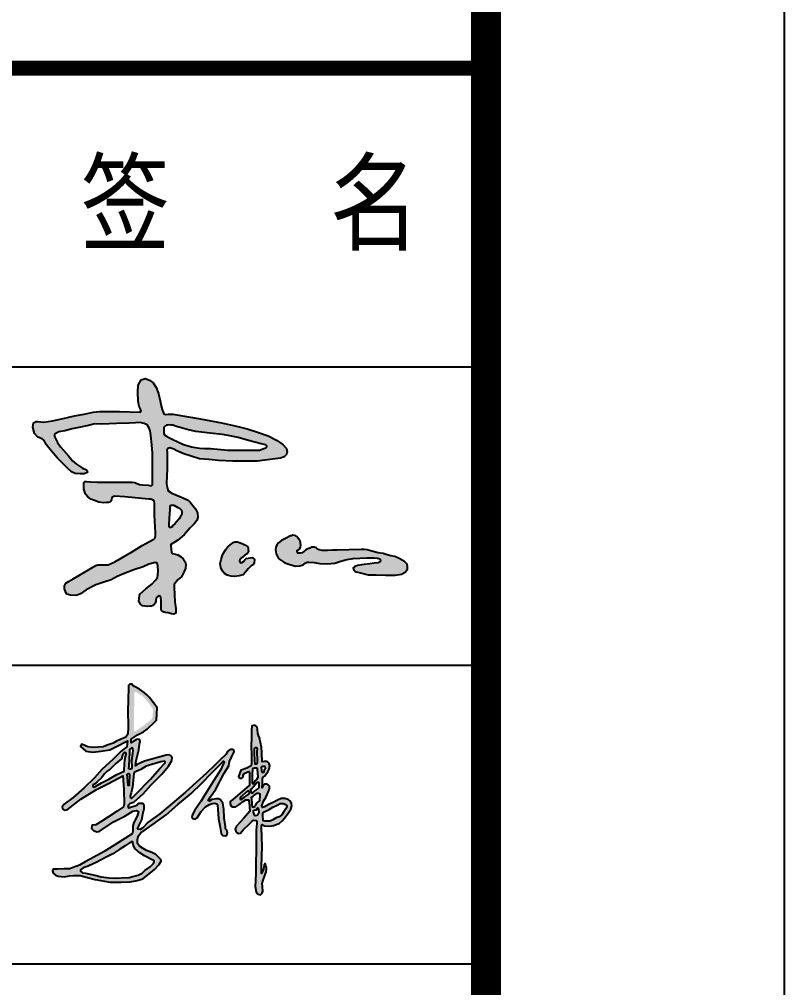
# Model space of a CAD drawing. Extents: x 9752569 to 9923256, y 1590558 to 2510207.
# Drawn here: x 9919413 to 9923256, y 1819472 to 1824336 of the extents above; entities that cross this region are included whole.
import ezdxf

# ---------------------------------------------------------------- set-up
doc = ezdxf.new("R2010")
doc.units = 0
doc.header["$LTSCALE"] = 1000
doc.header["$MEASUREMENT"] = 0
doc.layers.get('0').update_dxf_attribs({"linetype": 'CONTINUOUS'})
for name, color, linetype in [('PP-PM-TK', 7, 'CONTINUOUS'), ('PUB_TEXT', 7, 'CONTINUOUS'), ('PUB_TITLE', 4, 'CONTINUOUS')]:
    doc.layers.add(name, color=color, linetype=linetype)
doc.styles.add('TQ', font='txt.shx', dxfattribs={"width": 0.8, "bigfont": 'hztxt.shx'})

# ---------------------------------------------------------------- blocks, each defined once
blk = doc.blocks.new('A2 TK 2019')
h = blk.add_hatch(color=7)
h.paths.add_polyline_path([(7040367.8, 1997162.2), (7040366.7, 1997168.2), (7040367.6, 1997171.6), (7040370.5, 1997174.1), (7040376.9, 1997175.6), (7040390.4, 1997172), (7040401, 1997166.2), (7040423.9, 1997155.8), (7040448.3, 1997148.1), (7040476.4, 1997139.7), (7040507.1, 1997137.2), (7040540.3, 1997133.5), (7040587.6, 1997130.9), (7040630.2, 1997131.4), (7040669.2, 1997132), (7040721.2, 1997138.5), (7040747.9, 1997141), (7040759.8, 1997145.9), (7040768.1, 1997153.7), (7040770.1, 1997162.3), (7040767.6, 1997173.8), (7040755.7, 1997187.8), (7040734.4, 1997202.1), (7040705.8, 1997216.1), (7040670.7, 1997228.4), (7040635.6, 1997240.1), (7040600.6, 1997248.8), (7040550.2, 1997259.9), (7040478.1, 1997272.9), (7040386.6, 1997288.6), (7040372.4, 1997289.2), (7040362.9, 1997287.8), (7040357.4, 1997289.5), (7040354.5, 1997295.6), (7040351.6, 1997304.2), (7040349.6, 1997312.4), (7040345.1, 1997333.8), (7040339.3, 1997358.4), (7040331.5, 1997377.7), (7040321.2, 1997393.3), (7040309.3, 1997402.4), (7040294.5, 1997408.1), (7040280.9, 1997403.6), (7040271.1, 1997385.9), (7040269.8, 1997362.5), (7040271.1, 1997331.9), (7040274.4, 1997315), (7040280.6, 1997300.7), (7040277.2, 1997296.1), (7040243, 1997297), (7040208.8, 1997297.5), (7040143, 1997298.3), (7040119.9, 1997295.1), (7040089.9, 1997289.1), (7040058, 1997283.6), (7040020.1, 1997274.3), (7039984, 1997266.9), (7039955.4, 1997261.9), (7039935.5, 1997264.6), (7039929.5, 1997264.6), (7039920.7, 1997259.5), (7039917.9, 1997245.7), (7039923.5, 1997223.8), (7039935.5, 1997212.3), (7039949.4, 1997206.3), (7039956.3, 1997200.7), (7039963.3, 1997187.8), (7039980.4, 1997165.2), (7040001.2, 1997141.6), (7040036, 1997107), (7040048.1, 1997096.1), (7040059.8, 1997090.6), (7040076.6, 1997089.1), (7040089.8, 1997089.1), (7040101.1, 1997093.9), (7040100.9, 1997095.4), (7040100.7, 1997096.5), (7040099.9, 1997099.3), (7040098, 1997102.5), (7040093.9, 1997105.2), (7040085.2, 1997108.4), (7040077.7, 1997113), (7040064.8, 1997121.5), (7040051.4, 1997133.1), (7040037.5, 1997148.8), (7040020.9, 1997168.2), (7040010.7, 1997179.7), (7040000.6, 1997194.1), (7039994.2, 1997207), (7039991.4, 1997213.9), (7039991.4, 1997219.6), (7039993.6, 1997222.9), (7040005.6, 1997229.2), (7040025.3, 1997232.8), (7040050.3, 1997240.1), (7040072.1, 1997244.7), (7040104.8, 1997250.5), (7040126.1, 1997256.2), (7040149.1, 1997255.1), (7040174.1, 1997256.7), (7040198.5, 1997257.2), (7040241.1, 1997258.7), (7040261.9, 1997259.8), (7040277.5, 1997260.8), (7040291.5, 1997257.7), (7040300.9, 1997253), (7040306.6, 1997244.7), (7040310.7, 1997232.8), (7040313.9, 1997217.2), (7040316.5, 1997186.1), (7040318.5, 1997158), (7040318.8, 1997068.7), (7040318.5, 1997052.3), (7040314.7, 1997049.4), (7040304.1, 1997050.8), (7040285.8, 1997052), (7040275.4, 1997053.4), (7040264.2, 1997057.5), (7040259.5, 1997060.4), (7040251.4, 1997061.4), (7040207.7, 1997061.4), (7040169.3, 1997060.9), (7040134, 1997060.6), (7040111.4, 1997062.3), (7040097.6, 1997063.7), (7040092.1, 1997063.2), (7040089.2, 1997060.3), (7040088.9, 1997050.2), (7040089.2, 1997038.6), (7040092.1, 1997027.6), (7040094.7, 1997020.4), (7040103, 1997011.8), (7040112, 1997004.5), (7040124.4, 1996999.9), (7040138.9, 1996994.7), (7040156.2, 1996992.2), (7040164.7, 1996992.8), (7040172, 1996993.5), (7040176, 1996994.4), (7040179.1, 1996997.8), (7040181.2, 1997003.6), (7040182.5, 1997007.6), (7040184.5, 1997010.5), (7040191.8, 1997014.3), (7040226.5, 1997012.5), (7040306.7, 1997004.2), (7040313.9, 1997003.7), (7040319.4, 1997002.2), (7040324.1, 1996998.1), (7040325.4, 1996989.7), (7040325.9, 1996951.8), (7040328.7, 1996891.9), (7040328.5, 1996882.9), (7040327.7, 1996875.2), (7040323.5, 1996870.8), (7040308.7, 1996862.6), (7040284.5, 1996849.4), (7040248.7, 1996827.2), (7040193.4, 1996794.7), (7040181.1, 1996789.1), (7040170.6, 1996784.6), (7040160.9, 1996784.2), (7040150.3, 1996783.9), (7040141.6, 1996784.7), (7040135.9, 1996784.1), (7040129, 1996782), (7040053.4, 1996737.8), (7040037.5, 1996729), (7040029, 1996722.6), (7040024.9, 1996713.6), (7040024.9, 1996703.6), (7040029, 1996691.5), (7040032.1, 1996685.6), (7040044.9, 1996682.5), (7040060.3, 1996682), (7040066.8, 1996683), (7040077.4, 1996687.5), (7040097.1, 1996700.5), (7040129.5, 1996717.2), (7040156.6, 1996726.3), (7040180.1, 1996734.5), (7040200.2, 1996744.7), (7040221.6, 1996754.2), (7040256.6, 1996767.3), (7040287.8, 1996778), (7040307.2, 1996787), (7040316.2, 1996789), (7040328.1, 1996792.3), (7040335.1, 1996790.3), (7040336.3, 1996780), (7040338.4, 1996764.4), (7040337.2, 1996750.4), (7040335.9, 1996741.4), (7040329.3, 1996732.8), (7040316.6, 1996720.1), (7040296.9, 1996704.1), (7040277.8, 1996687.2), (7040275.3, 1996682.6), (7040274.4, 1996671.5), (7040273, 1996662.5), (7040278.3, 1996652.5), (7040285.8, 1996647.5), (7040295, 1996645.6), (7040302.8, 1996644.5), (7040309.6, 1996645.4), (7040315.6, 1996646.1), (7040321.7, 1996648.4), (7040325.4, 1996652.7), (7040328.4, 1996655.9), (7040330.7, 1996662.5), (7040330.7, 1996666.4), (7040331.4, 1996670.8), (7040332.7, 1996674.6), (7040336.6, 1996678.1), (7040338.4, 1996679.2), (7040341.6, 1996680.1), (7040345.3, 1996678.3), (7040346.4, 1996673.5), (7040347.8, 1996664.4), (7040348, 1996653.8), (7040348.3, 1996639.2), (7040348.3, 1996632.7), (7040351.9, 1996627.5), (7040361, 1996624.9), (7040371, 1996623.6), (7040382.1, 1996620.3), (7040390.9, 1996619.4), (7040397.6, 1996622.4), (7040397.6, 1996638.2), (7040394.3, 1996660.5), (7040392, 1996709.2), (7040391.6, 1996718.3), (7040396.8, 1996726.7), (7040404.8, 1996735.1), (7040415.8, 1996744.6), (7040425.3, 1996762.2), (7040430, 1996772.4), (7040430.8, 1996784.9), (7040427.9, 1996794.7), (7040421.6, 1996804.2), (7040412.7, 1996812.4), (7040404.3, 1996817.9), (7040395.6, 1996819.6), (7040385.5, 1996822.8), (7040382.6, 1996826.9), (7040381.4, 1996837), (7040380.6, 1996845.9), (7040380.2, 1996852), (7040404.1, 1996866.6), (7040425.2, 1996885.2), (7040445.2, 1996908.5), (7040459.9, 1996922.4), (7040467.2, 1996933), (7040470.5, 1996942.8), (7040469.7, 1996958.7), (7040463.2, 1996971.4), (7040454, 1996983.5), (7040445.3, 1996993.7), (7040438.7, 1997000.7), (7040410.1, 1997013.5), (7040383.8, 1997024.6), (7040371.1, 1997032), (7040367.6, 1997043), (7040366.4, 1997056.4), (7040367.8, 1997107.4)])
h.paths.add_polyline_path([(7040384.8, 1997204.7), (7040373.4, 1997211.1), (7040365.6, 1997215), (7040360.1, 1997218.9), (7040357.4, 1997223.7), (7040356.9, 1997230.5), (7040356.7, 1997244.2), (7040358.2, 1997246), (7040359.4, 1997248.1), (7040362, 1997250.2), (7040366, 1997251.5), (7040369.9, 1997252.3), (7040376.7, 1997252.6), (7040382, 1997252.4), (7040388.4, 1997251.5), (7040395.4, 1997249.2), (7040412, 1997244.2), (7040434.7, 1997237.7), (7040464.2, 1997231.2), (7040512.5, 1997225.1), (7040553, 1997221), (7040572.8, 1997217.9), (7040606, 1997211.1), (7040640.3, 1997200.2), (7040682.8, 1997189.4), (7040693, 1997187.5), (7040698.2, 1997185.9), (7040700.9, 1997184.3), (7040701.5, 1997181.7), (7040701.7, 1997179.4), (7040698.7, 1997175.6), (7040691.2, 1997173.4), (7040676.8, 1997168), (7040657, 1997167.8), (7040629, 1997168.3), (7040602.1, 1997168.3), (7040571.7, 1997167.8), (7040513.7, 1997174.2), (7040493.3, 1997174.2), (7040475.8, 1997175.4), (7040450, 1997180), (7040422.6, 1997187)], flags=16)
h.paths.add_polyline_path([(7040382, 1996984.1), (7040385.3, 1996984.6), (7040389.9, 1996984.1), (7040403.5, 1996976.5), (7040409, 1996974.2), (7040412.7, 1996971.2), (7040415.7, 1996967.5), (7040417, 1996963), (7040417.7, 1996955.9), (7040416.1, 1996950.9), (7040413.1, 1996945.6), (7040407.9, 1996938.8), (7040400.6, 1996929.2), (7040393.5, 1996922.1), (7040387.1, 1996915.7), (7040383.2, 1996910.9), (7040380.5, 1996909.3), (7040377.4, 1996909.4), (7040375.9, 1996910.3), (7040374.6, 1996912.9), (7040374.5, 1996918.3), (7040376, 1996941.4), (7040376.6, 1996955), (7040377.2, 1996961.1), (7040377.9, 1996965.4), (7040377.9, 1996974.5), (7040378.5, 1996981), (7040379.5, 1996983.2)], flags=16)
h = blk.add_hatch(color=7)
h.paths.add_polyline_path([(7040649.4, 1996781.1), (7040656.6, 1996786.5), (7040659.2, 1996792.1), (7040660.7, 1996799.1), (7040660.2, 1996803.4), (7040657.1, 1996807), (7040653, 1996808.8), (7040646.1, 1996808), (7040638.9, 1996806.3), (7040632.5, 1996805.2), (7040628.1, 1996800.6), (7040624, 1996795.2), (7040618.6, 1996792.4), (7040614, 1996791.4), (7040610.9, 1996792.9), (7040609.8, 1996796.7), (7040611.9, 1996801.4), (7040615.8, 1996806.5), (7040628.6, 1996817.1), (7040635.5, 1996821), (7040640, 1996827.5), (7040639.8, 1996836.1), (7040638.8, 1996841.6), (7040637, 1996845.2), (7040629.9, 1996850.3), (7040621.5, 1996854.4), (7040612, 1996858.4), (7040604, 1996861.7), (7040594.9, 1996861.7), (7040589, 1996859), (7040583.6, 1996854.8), (7040578.2, 1996849.9), (7040570.5, 1996843.5), (7040563.3, 1996834.3), (7040553.8, 1996817.3), (7040548.9, 1996802.1), (7040545.8, 1996788.7), (7040547.4, 1996775.6), (7040553.5, 1996763.3), (7040559.7, 1996755.6), (7040569.2, 1996749.4), (7040582.6, 1996746.6), (7040594.2, 1996745.1), (7040609.3, 1996746.9), (7040622.2, 1996751.2), (7040630.7, 1996759.4), (7040639.2, 1996771)])
h.paths.add_polyline_path([(7041130.3, 1996812), (7041117.2, 1996814.6), (7041105.1, 1996817.5), (7041091.6, 1996821.9), (7041074, 1996824.4), (7041053.6, 1996829.5), (7041037.5, 1996834.3), (7041027.6, 1996835.7), (7041018.1, 1996835.7), (7040935.8, 1996833.8), (7040921.1, 1996833.8), (7040904.7, 1996832.8), (7040887.2, 1996832.5), (7040876.6, 1996834.8), (7040871.5, 1996836.9), (7040867.1, 1996840.7), (7040860.4, 1996843.8), (7040850.4, 1996844), (7040845.8, 1996840.5), (7040839.1, 1996837.6), (7040831.9, 1996834.8), (7040826.2, 1996829.9), (7040820.4, 1996824.8), (7040814.8, 1996823), (7040810.6, 1996823.5), (7040805.7, 1996823.4), (7040803.1, 1996826.7), (7040802.9, 1996830.3), (7040804.9, 1996833.1), (7040808.5, 1996835.2), (7040811, 1996837.5), (7040814.6, 1996843.6), (7040815.1, 1996849.7), (7040814.8, 1996854.2), (7040814, 1996861), (7040811.9, 1996865.5), (7040808.7, 1996870.6), (7040806.4, 1996875), (7040802.4, 1996879), (7040798.7, 1996881.4), (7040794.5, 1996882.8), (7040788.7, 1996883.8), (7040786.3, 1996883), (7040784, 1996881.8), (7040781.3, 1996880.9), (7040763.8, 1996872.8), (7040750.6, 1996866.3), (7040741.1, 1996857.5), (7040735.6, 1996851.3), (7040732.3, 1996843.6), (7040730.9, 1996834.5), (7040733.4, 1996821), (7040740.7, 1996806), (7040748.8, 1996799.5), (7040762.3, 1996790.7), (7040778.4, 1996784.9), (7040797.4, 1996779.7), (7040812.7, 1996780.5), (7040823, 1996784.5), (7040829.9, 1996789.6), (7040836.5, 1996792.9), (7040842.3, 1996792.9), (7040860.2, 1996792.2), (7040879.7, 1996788.5), (7040904, 1996788.1), (7040929.4, 1996789.9), (7040949.8, 1996796.2), (7040969.1, 1996802.6), (7040990.7, 1996805.6), (7041013.5, 1996806.7), (7041036.9, 1996807.3), (7041061.4, 1996807.7), (7041072.7, 1996806.3), (7041079.9, 1996804), (7041082.8, 1996801.1), (7041081.4, 1996794.2), (7041074.1, 1996791.1), (7041062.3, 1996789.7), (7041046.4, 1996787.5), (7041027.5, 1996785.2), (7041005.4, 1996781.7), (7040999.4, 1996779.7), (7040995.7, 1996777.7), (7040991.3, 1996773.9), (7040991.7, 1996769.8), (7040993.1, 1996766.7), (7040996.2, 1996763.1), (7041000.3, 1996760.4), (7041006.3, 1996759.8), (7041041.2, 1996751.2), (7041048.5, 1996750.3), (7041067.8, 1996750.7), (7041098.9, 1996749.6), (7041131.8, 1996749.6), (7041152.6, 1996753.2), (7041165, 1996760.2), (7041172.4, 1996770), (7041173.1, 1996778.8), (7041171.3, 1996786.4), (7041162.5, 1996795.6), (7041154.8, 1996799.9), (7041144.6, 1996805.8)])
h = blk.add_hatch(color=7)
h.paths.add_polyline_path([(7040287.3, 1996017.7), (7040314.4, 1996047.5), (7040349.7, 1996082.8), (7040372.9, 1996109.8), (7040383.6, 1996128.9), (7040384.5, 1996139.1), (7040382.4, 1996144), (7040376.1, 1996148.1), (7040365, 1996146.9), (7040292.7, 1996126.5), (7040268.2, 1996115.1), (7040262.5, 1996111.5), (7040264.5, 1996129.2), (7040272.9, 1996164.5), (7040275, 1996183.2), (7040277.3, 1996194.3), (7040275.8, 1996199.3), (7040270.3, 1996200.2), (7040265, 1996199.1), (7040254.1, 1996192.6), (7040248.1, 1996188.3), (7040248.1, 1996200.9), (7040269.3, 1996214.5), (7040289.4, 1996225.4), (7040301.5, 1996234.4), (7040328, 1996259.4), (7040332.7, 1996264.4), (7040335, 1996305), (7040327.2, 1996316.6), (7040318.2, 1996328), (7040309, 1996340.5), (7040300.2, 1996348.9), (7040290.7, 1996357.3), (7040275.5, 1996367.6), (7040258.9, 1996376.6), (7040253.3, 1996380.3), (7040250.7, 1996384.3), (7040243.2, 1996384.8), (7040239.1, 1996380.7), (7040238.2, 1996375.9), (7040237.4, 1996331.1), (7040236.9, 1996296), (7040237.9, 1996241.2), (7040235.9, 1996216.8), (7040229.8, 1996207.2), (7040214.5, 1996200.7), (7040198.7, 1996193.9), (7040186.9, 1996187.6), (7040167.6, 1996180.3), (7040153.8, 1996175), (7040135.7, 1996173.5), (7040119.8, 1996172.8), (7040102.2, 1996174.3), (7040094.7, 1996177.8), (7040089.9, 1996180), (7040081.8, 1996183.8), (7040078.2, 1996176.3), (7040096.1, 1996160.6), (7040119.6, 1996157.5), (7040146.5, 1996160.2), (7040176.2, 1996164.4), (7040196.4, 1996174.5), (7040234.8, 1996194.4), (7040233.1, 1996174.5), (7040214, 1996160.2), (7040186.1, 1996132.6), (7040150.3, 1996099.9), (7040125.1, 1996071.3), (7040089.8, 1996037.8), (7040053.4, 1996005.6), (7040023.6, 1995982.6), (7040016.9, 1995974), (7040018.2, 1995967), (7040022.8, 1995963.1), (7040033.1, 1995963.5), (7040079.1, 1995999.3), (7040131.5, 1996031.8), (7040171.7, 1996051.6), (7040220.2, 1996077.6), (7040222.8, 1996031.5), (7040224, 1995982.8), (7040221.7, 1995974.1), (7040200.8, 1995959.3), (7040171.3, 1995940.2), (7040149.6, 1995925.9), (7040128.9, 1995914.1), (7040120.9, 1995912.8), (7040117.2, 1995912), (7040115.5, 1995908.6), (7040115.3, 1995901.7), (7040121.6, 1995894.6), (7040132.4, 1995890.4), (7040140.6, 1995891.7), (7040188.7, 1995924.1), (7040226.2, 1995942.7), (7040253.4, 1995958.9), (7040265.1, 1995961.9), (7040272.4, 1995957.8), (7040267.9, 1995942.7), (7040257.6, 1995923.4), (7040255.5, 1995918.6), (7040253.1, 1995907.9), (7040253.4, 1995892), (7040250.7, 1995883.4), (7040193.4, 1995847), (7040157.7, 1995824.8), (7040122.4, 1995805.6), (7040093.6, 1995789.5), (7040074.1, 1995778.2), (7040053.2, 1995770.4), (7040042.7, 1995765.7), (7040023.3, 1995765.7), (7040002, 1995765.2), (7039986.9, 1995764.6), (7039984.7, 1995760.1), (7039986.5, 1995751.7), (7039994.4, 1995745), (7040003, 1995742.2), (7040023.5, 1995739.8), (7040040.9, 1995742.4), (7040056, 1995744.4), (7040076.9, 1995744.1), (7040101.7, 1995736.8), (7040127.6, 1995730.3), (7040177.4, 1995721.9), (7040213.3, 1995721.4), (7040244.1, 1995722.3), (7040267.6, 1995727), (7040286.3, 1995733.3), (7040307.6, 1995749.1), (7040325.5, 1995764.1), (7040340, 1995780.1), (7040348.1, 1995791.6), (7040346.5, 1995797.8), (7040340, 1995804.3), (7040330.2, 1995814.2), (7040317.1, 1995820.5), (7040298.8, 1995828.1), (7040288.2, 1995833.8), (7040276, 1995842.5), (7040268.4, 1995851.5), (7040268.9, 1995864), (7040271.6, 1995877.1), (7040280, 1995886.3), (7040321.6, 1995915.7), (7040364.2, 1995947.5), (7040403.9, 1995981.8), (7040448, 1996018), (7040483.7, 1996052.7), (7040516.5, 1996086.1), (7040545, 1996115.8), (7040556.1, 1996126.7), (7040558.8, 1996125), (7040547.7, 1996098.4), (7040523.9, 1996062.4), (7040494.3, 1996013.6), (7040480.8, 1995991.6), (7040461.2, 1995962.7), (7040452.3, 1995946.2), (7040451.1, 1995939.8), (7040453.4, 1995934.3), (7040461.8, 1995932.3), (7040468.2, 1995937.5), (7040481.4, 1995958.4), (7040496, 1995973.4), (7040509.6, 1995981.6), (7040518.8, 1995985.5), (7040527.5, 1995986.2), (7040534.4, 1995983.4), (7040536.8, 1995979.7), (7040537.2, 1995966.1), (7040540.5, 1995934.2), (7040544.5, 1995911.2), (7040549.2, 1995885.1), (7040554.6, 1995877.8), (7040563, 1995877.1), (7040567.4, 1995878.5), (7040569.6, 1995887.2), (7040567.9, 1995895.5), (7040563.4, 1995899.7), (7040563.1, 1995908.1), (7040559.4, 1995936.8), (7040557.5, 1995965.6), (7040554.2, 1995986.4), (7040550.7, 1995991), (7040546.6, 1995997.3), (7040540.3, 1996001.1), (7040532.7, 1996000.5), (7040518.8, 1995998.4), (7040513.9, 1995996.2), (7040509.3, 1995993.2), (7040505.5, 1995995.4), (7040513.1, 1996007.6), (7040531.3, 1996032.6), (7040559.4, 1996086.1), (7040574.5, 1996111.5), (7040576.5, 1996125.7), (7040583.4, 1996140.3), (7040591.9, 1996157.9), (7040591, 1996163.5), (7040586.7, 1996165.9), (7040581.3, 1996166.4), (7040576, 1996163.7), (7040570.2, 1996158.7), (7040564.4, 1996149.2), (7040544.9, 1996130.5), (7040527.8, 1996113.8), (7040499.8, 1996086.5), (7040465.4, 1996055.2), (7040429.3, 1996023.4), (7040392.9, 1995991.7), (7040344.1, 1995950.6), (7040304.6, 1995922.4), (7040287.1, 1995904.1), (7040277.9, 1995897.8), (7040270.5, 1995899.3), (7040268.6, 1995903.3), (7040272.8, 1995910.4), (7040282.8, 1995930.7), (7040286.4, 1995949.4), (7040291.5, 1995966.8), (7040291.5, 1995978.1), (7040286.7, 1995985.4), (7040278.5, 1995985.5), (7040271.6, 1995984.7), (7040267.6, 1995979.2), (7040261.4, 1995975.7), (7040249, 1995972.8), (7040239.6, 1995969.9), (7040237.8, 1995972.7), (7040239.6, 1995980.8), (7040243.7, 1995985.8), (7040256.1, 1995989.3)])
h.paths.add_polyline_path([(7040244.8, 1996004.1), (7040244.1, 1996009.2), (7040247.3, 1996020.2), (7040252.4, 1996041.2), (7040255.6, 1996073.1), (7040256.5, 1996087.6), (7040264.5, 1996092.4), (7040279.4, 1996098.9), (7040298.2, 1996110.3), (7040309.1, 1996113.3), (7040347.1, 1996124.5), (7040358.9, 1996126.8), (7040361.8, 1996125), (7040361.1, 1996121), (7040342.7, 1996101.2), (7040312.8, 1996066.9), (7040262.2, 1996015), (7040248.2, 1996001.9)], flags=16)
h.paths.add_polyline_path([(7040238.5, 1996045), (7040237.1, 1996045.2), (7040237, 1996047.5), (7040233.8, 1996083.1), (7040238.2, 1996085.2), (7040242.3, 1996083.4), (7040241, 1996049.2), (7040240.5, 1996045.5)], flags=16)
h.paths.add_polyline_path([(7040172.5, 1996066.4), (7040148.3, 1996054.1), (7040124.1, 1996039.2), (7040118.7, 1996041.9), (7040119.1, 1996048), (7040124.6, 1996050.2), (7040133.6, 1996058.1), (7040148.2, 1996071.1), (7040159.5, 1996085.5), (7040167.3, 1996093.1), (7040177.7, 1996100.4), (7040196.6, 1996119.2), (7040214.9, 1996135.1), (7040218.9, 1996146.4), (7040224.8, 1996155.7), (7040228.6, 1996155.2), (7040230.9, 1996151.5), (7040227.6, 1996136.3), (7040225.7, 1996120.3), (7040224, 1996092.8), (7040200, 1996082.1)], flags=16)
h.paths.add_polyline_path([(7040242, 1996100.5), (7040239, 1996102.1), (7040239.6, 1996109.8), (7040240.9, 1996134.8), (7040241.8, 1996153.6), (7040241.5, 1996165.5), (7040250.7, 1996172.3), (7040252.4, 1996171.4), (7040253.5, 1996169.4), (7040254.8, 1996162.3), (7040252.9, 1996153.2), (7040251.8, 1996145.5), (7040249.9, 1996127.1), (7040251.2, 1996108.3), (7040251.2, 1996103.5)], flags=16)
h.paths.add_polyline_path([(7040248.9, 1995858.3), (7040253, 1995856.6), (7040253, 1995852.6), (7040256.4, 1995841.5), (7040260.7, 1995833.5), (7040276.2, 1995819.5), (7040292.7, 1995809.9), (7040317.5, 1995796), (7040324.6, 1995792.8), (7040325.1, 1995789.3), (7040321.9, 1995783.6), (7040311.4, 1995773.3), (7040292.9, 1995761.1), (7040284.6, 1995751.7), (7040271.1, 1995745.3), (7040252.6, 1995740.1), (7040241.3, 1995736.9), (7040214.3, 1995736), (7040195.4, 1995735.4), (7040174.2, 1995736.4), (7040147.3, 1995739.5), (7040125.5, 1995744.6), (7040095, 1995751.7), (7040085, 1995752.4), (7040077.7, 1995758.4), (7040077.8, 1995762.9), (7040087, 1995769.1), (7040103.6, 1995775.3), (7040134.4, 1995789.8), (7040159.6, 1995802.7), (7040185.9, 1995816.7), (7040209.3, 1995831.8), (7040227.8, 1995843.8)], flags=16)
h.paths.add_polyline_path([(7040262, 1996226.8), (7040256.7, 1996228.8), (7040258.2, 1996357.6), (7040259.7, 1996359.4), (7040264.2, 1996358), (7040283.4, 1996346.1), (7040293.3, 1996337.9), (7040302, 1996327), (7040310, 1996317.1), (7040318.2, 1996304), (7040320.2, 1996299.6), (7040320.2, 1996287.8), (7040318.7, 1996273.5), (7040316.2, 1996268), (7040312.1, 1996263.8), (7040299, 1996253.2), (7040286.8, 1996244), (7040277.8, 1996238.2)], flags=16)
h = blk.add_hatch(color=7)
h.paths.add_polyline_path([(7040687.2, 1996068.5), (7040688.7, 1996072.6), (7040694.1, 1996076.5), (7040705.2, 1996091), (7040709.1, 1996099.8), (7040711.3, 1996111.9), (7040709.3, 1996118.2), (7040706.5, 1996121.9), (7040702.5, 1996125.2), (7040692.8, 1996126), (7040686.1, 1996125), (7040685.5, 1996154.7), (7040683.6, 1996173.5), (7040676.7, 1996205.3), (7040674.3, 1996212.2), (7040671.9, 1996219.7), (7040670.2, 1996233.1), (7040669.5, 1996242.3), (7040661.3, 1996247.1), (7040652.1, 1996245), (7040650.9, 1996230.9), (7040650.9, 1996206.1), (7040649.8, 1996178.1), (7040650.9, 1996144.6), (7040650.5, 1996117.2), (7040647.5, 1996109.9), (7040634.8, 1996103.9), (7040616.3, 1996097.2), (7040612, 1996091), (7040609.2, 1996081.5), (7040606.6, 1996075.9), (7040610.9, 1996069.9), (7040618.4, 1996069.7), (7040622.3, 1996074.4), (7040622.1, 1996080), (7040625.5, 1996085.2), (7040638.2, 1996091.2), (7040642.3, 1996092.1), (7040643.4, 1996087.1), (7040644.2, 1996046.9), (7040587.8, 1995998.5), (7040579.3, 1995991.3), (7040578.5, 1995984.3), (7040580.7, 1995977.2), (7040587.1, 1995974.1), (7040598.5, 1995974), (7040608.4, 1995980.3), (7040622.4, 1995992), (7040631.7, 1995997.1), (7040640.9, 1995997.3), (7040642.1, 1995989.1), (7040644.8, 1995959.7), (7040624.7, 1995935.8), (7040600.5, 1995908.8), (7040596.1, 1995900.6), (7040597.5, 1995892.8), (7040601, 1995888.1), (7040606.7, 1995885.1), (7040613.8, 1995885.7), (7040623, 1995896.3), (7040643.7, 1995916.4), (7040652.4, 1995925.6), (7040657.6, 1995929.2), (7040664.7, 1995928.6), (7040668.2, 1995925.6), (7040667.9, 1995918), (7040665.8, 1995895.7), (7040665.8, 1995860.4), (7040665.2, 1995752.5), (7040663.5, 1995726.4), (7040663, 1995707.1), (7040666.3, 1995689.4), (7040671.4, 1995681.5), (7040680, 1995679.5), (7040686.5, 1995684.5), (7040688.2, 1995692), (7040686.7, 1995707.5), (7040685.8, 1995716.6), (7040689.5, 1995728.8), (7040695.1, 1995744.1), (7040700, 1995756.1), (7040701.1, 1995764.5), (7040700.3, 1995771.2), (7040697.9, 1995776.5), (7040697.2, 1995781.9), (7040695.7, 1995784.1), (7040692.9, 1995779.3), (7040691.9, 1995773.1), (7040690.1, 1995764.7), (7040686.3, 1995755.5), (7040684.4, 1995750.4), (7040684, 1995756), (7040684, 1995772.4), (7040685.8, 1995842.7), (7040683.5, 1995903.6), (7040684.2, 1995909.7), (7040685.9, 1995915.2), (7040694.1, 1995910.8), (7040710.8, 1995909.1), (7040723.8, 1995911.4), (7040742.6, 1995918.5), (7040753.5, 1995926.6), (7040761, 1995935.4), (7040773.6, 1995952.4), (7040782.6, 1995966.4), (7040785.8, 1995977.7), (7040784.5, 1995986.3), (7040779.7, 1995993.7), (7040773.2, 1995998.1), (7040761.7, 1996001.6), (7040749.7, 1996001.6), (7040737, 1995996), (7040722.9, 1995988.7), (7040707.2, 1995981.3), (7040694.5, 1995973.8), (7040686.1, 1995971.3), (7040685.1, 1995977.1), (7040691, 1995992.9), (7040699, 1996007.4), (7040705.7, 1996023.1), (7040710.8, 1996034), (7040710.6, 1996042.6), (7040707.7, 1996046.5), (7040702.6, 1996049.4), (7040693.8, 1996049.6), (7040689.4, 1996045.1), (7040688.2, 1996040.4), (7040685.8, 1996037.5), (7040686.8, 1996054.8)])
h.paths.add_polyline_path([(7040675.1, 1996055.4), (7040675.9, 1996051.7), (7040675.9, 1996047.1), (7040675.9, 1996038.1), (7040670.3, 1996033.3), (7040660.3, 1996026.4), (7040655.4, 1996021.3), (7040650.2, 1996020.5), (7040647.7, 1996028), (7040647.3, 1996031.8), (7040651.3, 1996035), (7040656.9, 1996040.6), (7040664.3, 1996048.8), (7040668.2, 1996055.3), (7040672.5, 1996055.6)], flags=16)
h.paths.add_polyline_path([(7040668.4, 1996065.5), (7040662.8, 1996060.7), (7040658, 1996051.7), (7040654, 1996052.3), (7040652.4, 1996055), (7040653.2, 1996065.3), (7040653.1, 1996080.5), (7040654, 1996102), (7040654.5, 1996102.4), (7040659.7, 1996103.7), (7040664.1, 1996103.7), (7040668.5, 1996103.5), (7040670.8, 1996100.5), (7040671.8, 1996086.7), (7040672.5, 1996073.1)], flags=16)
h.paths.add_polyline_path([(7040685.7, 1996089.3), (7040683.6, 1996094.3), (7040683.3, 1996107.8), (7040687.9, 1996108.6), (7040694.1, 1996109.1), (7040696.5, 1996107.6), (7040696.8, 1996102.9), (7040693.8, 1996098.4), (7040692.7, 1996091.2), (7040690.8, 1996089.6)], flags=16)
h.paths.add_polyline_path([(7040673.8, 1996019.5), (7040677, 1996018.8), (7040678.6, 1996015.7), (7040677.2, 1995994.5), (7040670.9, 1995989.9), (7040667.2, 1995986), (7040663.2, 1995978.5), (7040661.2, 1995974), (7040657.9, 1995972.6), (7040653.7, 1995972.7), (7040651.1, 1995998.4), (7040650.9, 1996006.7), (7040654.6, 1996009), (7040656.6, 1996010.6), (7040669.9, 1996019.4)], flags=16)
h.paths.add_polyline_path([(7040642.5, 1996025.7), (7040643.5, 1996020.2), (7040639.6, 1996015.2), (7040627, 1996006.6), (7040615.1, 1995998.2), (7040612.3, 1995999.9), (7040612.3, 1996003.4), (7040616.7, 1996008.7), (7040632.9, 1996022.9), (7040638.7, 1996026.9)], flags=16)
h.paths.add_polyline_path([(7040667.2, 1996117.2), (7040662.9, 1996116.4), (7040662.2, 1996118.7), (7040661.2, 1996127.5), (7040660.6, 1996157.2), (7040660.7, 1996169.2), (7040660.8, 1996169.2), (7040664.6, 1996172.9), (7040667.4, 1996172.2), (7040669, 1996167.2), (7040668.4, 1996160), (7040669.3, 1996128.1), (7040669.3, 1996119.7)], flags=16)
h.paths.add_polyline_path([(7040670.7, 1995969.2), (7040672.8, 1995969), (7040674.4, 1995967.7), (7040675.2, 1995964), (7040676.3, 1995956.8), (7040675.4, 1995952.5), (7040672.4, 1995949.9), (7040669.3, 1995946.4), (7040662.2, 1995944.3), (7040659.3, 1995946.3), (7040656.9, 1995952.6), (7040656.4, 1995957.7), (7040658.7, 1995961.1), (7040663.4, 1995962.2), (7040666.5, 1995963.2), (7040669.6, 1995968.3)], flags=16)
h.paths.add_polyline_path([(7040721.5, 1995972.3), (7040736.7, 1995979.5), (7040746.9, 1995985.3), (7040756.1, 1995985.3), (7040765.5, 1995981.6), (7040768.7, 1995978.2), (7040769, 1995973.8), (7040764.4, 1995965.9), (7040760, 1995959.8), (7040752, 1995947.5), (7040743.2, 1995940.9), (7040732.8, 1995937), (7040722.2, 1995930.3), (7040713.2, 1995926.3), (7040706.1, 1995926.1), (7040695.9, 1995925.9), (7040689.4, 1995927.1), (7040689.1, 1995933), (7040688.4, 1995942), (7040688.5, 1995951), (7040689.6, 1995954.6), (7040690.9, 1995956), (7040710, 1995964.4)], flags=16)
for points in [[(7040101.1, 1997093.9), (7040089.8, 1997089.1), (7040076.6, 1997089.1), (7040059.8, 1997090.6), (7040048.1, 1997096.1), (7040036, 1997107), (7040001.2, 1997141.6), (7039980.4, 1997165.2), (7039963.3, 1997187.8), (7039956.3, 1997200.7), (7039949.4, 1997206.3), (7039935.5, 1997212.3), (7039923.5, 1997223.8), (7039917.9, 1997245.7), (7039920.7, 1997259.5), (7039929.5, 1997264.6), (7039935.5, 1997264.6), (7039955.4, 1997261.9), (7039984, 1997266.9), (7040020.1, 1997274.3), (7040058, 1997283.6), (7040089.9, 1997289.1), (7040119.9, 1997295.1), (7040143, 1997298.3), (7040208.8, 1997297.5), (7040243, 1997297), (7040277.2, 1997296.1), (7040280.6, 1997300.7), (7040274.4, 1997315), (7040271.1, 1997331.9), (7040269.8, 1997362.5), (7040271.1, 1997385.9), (7040280.9, 1997403.6), (7040294.5, 1997408.1), (7040309.3, 1997402.4), (7040321.2, 1997393.3), (7040331.5, 1997377.7), (7040339.3, 1997358.4), (7040345.1, 1997333.8), (7040349.6, 1997312.4), (7040351.6, 1997304.2), (7040354.5, 1997295.6), (7040357.4, 1997289.5), (7040362.9, 1997287.8), (7040372.4, 1997289.2), (7040386.6, 1997288.6), (7040478.1, 1997272.9), (7040550.2, 1997259.9), (7040600.6, 1997248.8), (7040635.6, 1997240.1), (7040670.7, 1997228.4), (7040705.8, 1997216.1), (7040734.4, 1997202.1), (7040755.7, 1997187.8), (7040767.6, 1997173.8), (7040770.1, 1997162.3), (7040768.1, 1997153.7), (7040759.8, 1997145.9), (7040747.9, 1997141), (7040721.2, 1997138.5), (7040669.2, 1997132), (7040630.2, 1997131.4), (7040587.6, 1997130.9), (7040540.3, 1997133.5), (7040507.1, 1997137.2), (7040476.4, 1997139.7), (7040448.3, 1997148.1), (7040423.9, 1997155.8), (7040401, 1997166.2), (7040390.4, 1997172), (7040376.9, 1997175.6), (7040370.5, 1997174.1), (7040367.6, 1997171.6), (7040366.7, 1997168.2), (7040367.8, 1997162.2), (7040367.8, 1997107.4), (7040366.4, 1997056.4), (7040367.6, 1997043), (7040371.1, 1997032), (7040383.8, 1997024.6), (7040410.1, 1997013.5), (7040438.7, 1997000.7), (7040445.3, 1996993.7), (7040454, 1996983.5), (7040463.2, 1996971.4), (7040469.7, 1996958.7), (7040470.5, 1996942.8), (7040467.2, 1996933), (7040459.9, 1996922.4), (7040445.2, 1996908.5), (7040425.2, 1996885.2), (7040404.1, 1996866.6), (7040380.2, 1996852), (7040380.6, 1996845.9), (7040381.4, 1996837), (7040382.6, 1996826.9), (7040385.5, 1996822.8), (7040395.6, 1996819.6), (7040404.3, 1996817.9), (7040412.7, 1996812.4), (7040421.6, 1996804.2), (7040427.9, 1996794.7), (7040430.8, 1996784.9), (7040430, 1996772.4), (7040425.3, 1996762.2), (7040415.8, 1996744.6), (7040404.8, 1996735.1), (7040396.8, 1996726.7), (7040391.6, 1996718.3), (7040392, 1996709.2), (7040394.3, 1996660.5), (7040397.6, 1996638.2), (7040397.6, 1996622.4), (7040390.9, 1996619.4), (7040382.1, 1996620.3), (7040371, 1996623.6), (7040361, 1996624.9), (7040351.9, 1996627.5), (7040348.3, 1996632.7), (7040348.3, 1996639.2), (7040348, 1996653.8), (7040347.8, 1996664.4), (7040346.4, 1996673.5), (7040345.3, 1996678.3), (7040341.6, 1996680.1), (7040338.4, 1996679.2), (7040336.6, 1996678.1), (7040332.7, 1996674.6), (7040331.4, 1996670.8), (7040330.7, 1996666.4), (7040330.7, 1996662.5), (7040328.4, 1996655.9), (7040325.4, 1996652.7), (7040321.7, 1996648.4), (7040315.6, 1996646.1), (7040309.6, 1996645.4), (7040302.8, 1996644.5), (7040295, 1996645.6), (7040285.8, 1996647.5), (7040278.3, 1996652.5), (7040273, 1996662.5), (7040274.4, 1996671.5), (7040275.3, 1996682.6), (7040277.8, 1996687.2), (7040296.9, 1996704.1), (7040316.6, 1996720.1), (7040329.3, 1996732.8), (7040335.9, 1996741.4), (7040337.2, 1996750.4), (7040338.4, 1996764.4), (7040336.3, 1996780), (7040335.1, 1996790.3), (7040328.1, 1996792.3), (7040316.2, 1996789), (7040307.2, 1996787), (7040287.8, 1996778), (7040256.6, 1996767.3), (7040221.6, 1996754.2), (7040200.2, 1996744.7), (7040180.1, 1996734.5), (7040156.6, 1996726.3), (7040129.5, 1996717.2), (7040097.1, 1996700.5), (7040077.4, 1996687.5), (7040066.8, 1996683), (7040060.3, 1996682), (7040044.9, 1996682.5), (7040032.1, 1996685.6), (7040029, 1996691.5), (7040024.9, 1996703.6), (7040024.9, 1996713.6), (7040029, 1996722.6), (7040037.5, 1996729), (7040053.4, 1996737.8), (7040129, 1996782), (7040135.9, 1996784.1), (7040141.6, 1996784.7), (7040150.3, 1996783.9), (7040160.9, 1996784.2), (7040170.6, 1996784.6), (7040181.1, 1996789.1), (7040193.4, 1996794.7), (7040248.7, 1996827.2), (7040284.5, 1996849.4), (7040308.7, 1996862.6), (7040323.5, 1996870.8), (7040327.7, 1996875.2), (7040328.5, 1996882.9), (7040328.7, 1996891.9), (7040325.9, 1996951.8), (7040325.4, 1996989.7), (7040324.1, 1996998.1), (7040319.4, 1997002.2), (7040313.9, 1997003.7), (7040306.7, 1997004.2), (7040226.5, 1997012.5), (7040191.8, 1997014.3), (7040184.5, 1997010.5), (7040182.5, 1997007.6), (7040181.2, 1997003.6), (7040179.1, 1996997.8), (7040176, 1996994.4), (7040172, 1996993.5), (7040164.7, 1996992.8), (7040156.2, 1996992.2), (7040138.9, 1996994.7), (7040124.4, 1996999.9), (7040112, 1997004.5), (7040103, 1997011.8), (7040094.7, 1997020.4), (7040092.1, 1997027.6), (7040089.2, 1997038.6), (7040088.9, 1997050.2), (7040089.2, 1997060.3), (7040092.1, 1997063.2), (7040097.6, 1997063.7), (7040111.4, 1997062.3), (7040134, 1997060.6), (7040169.3, 1997060.9), (7040207.7, 1997061.4), (7040251.4, 1997061.4), (7040259.5, 1997060.4), (7040264.2, 1997057.5), (7040275.4, 1997053.4), (7040285.8, 1997052), (7040304.1, 1997050.8), (7040314.7, 1997049.4), (7040318.5, 1997052.3), (7040318.8, 1997068.7), (7040318.5, 1997158), (7040316.5, 1997186.1), (7040313.9, 1997217.2), (7040310.7, 1997232.8), (7040306.6, 1997244.7), (7040300.9, 1997253), (7040291.5, 1997257.7), (7040277.5, 1997260.8), (7040261.9, 1997259.8), (7040241.1, 1997258.7), (7040198.5, 1997257.2), (7040174.1, 1997256.7), (7040149.1, 1997255.1), (7040126.1, 1997256.2), (7040104.8, 1997250.5), (7040072.1, 1997244.7), (7040050.3, 1997240.1), (7040025.3, 1997232.8), (7040005.6, 1997229.2), (7039993.6, 1997222.9), (7039991.4, 1997219.6), (7039991.4, 1997213.9), (7039994.2, 1997207), (7040000.6, 1997194.1), (7040010.7, 1997179.7), (7040020.9, 1997168.2), (7040037.5, 1997148.8), (7040051.4, 1997133.1), (7040064.8, 1997121.5), (7040077.7, 1997113), (7040085.2, 1997108.4), (7040093.9, 1997105.2), (7040098, 1997102.5), (7040099.9, 1997099.3), (7040100.7, 1997096.5), (7040100.9, 1997095.4)], [(7040356.7, 1997244.2), (7040356.9, 1997230.5), (7040357.4, 1997223.7), (7040360.1, 1997218.9), (7040365.6, 1997215), (7040373.4, 1997211.1), (7040384.8, 1997204.7), (7040422.6, 1997187), (7040450, 1997180), (7040475.8, 1997175.4), (7040493.3, 1997174.2), (7040513.7, 1997174.2), (7040571.7, 1997167.8), (7040602.1, 1997168.3), (7040629, 1997168.3), (7040657, 1997167.8), (7040676.8, 1997168), (7040691.2, 1997173.4), (7040698.7, 1997175.6), (7040701.7, 1997179.4), (7040701.5, 1997181.7), (7040700.9, 1997184.3), (7040698.2, 1997185.9), (7040693, 1997187.5), (7040682.8, 1997189.4), (7040640.3, 1997200.2), (7040606, 1997211.1), (7040572.8, 1997217.9), (7040553, 1997221), (7040512.5, 1997225.1), (7040464.2, 1997231.2), (7040434.7, 1997237.7), (7040412, 1997244.2), (7040395.4, 1997249.2), (7040388.4, 1997251.5), (7040382, 1997252.4), (7040376.7, 1997252.6), (7040369.9, 1997252.3), (7040366, 1997251.5), (7040362, 1997250.2), (7040359.4, 1997248.1), (7040358.2, 1997246)], [(7040377.9, 1996965.4), (7040377.9, 1996974.5), (7040378.5, 1996981), (7040379.5, 1996983.2), (7040382, 1996984.1), (7040385.3, 1996984.6), (7040389.9, 1996984.1), (7040403.5, 1996976.5), (7040409, 1996974.2), (7040412.7, 1996971.2), (7040415.7, 1996967.5), (7040417, 1996963), (7040417.7, 1996955.9), (7040416.1, 1996950.9), (7040413.1, 1996945.6), (7040407.9, 1996938.8), (7040400.6, 1996929.2), (7040393.5, 1996922.1), (7040387.1, 1996915.7), (7040383.2, 1996910.9), (7040380.5, 1996909.3), (7040377.4, 1996909.4), (7040375.9, 1996910.3), (7040374.6, 1996912.9), (7040374.5, 1996918.3), (7040376, 1996941.4), (7040376.6, 1996955), (7040377.2, 1996961.1)], [(7040781.3, 1996880.9), (7040763.8, 1996872.8), (7040750.6, 1996866.3), (7040741.1, 1996857.5), (7040735.6, 1996851.3), (7040732.3, 1996843.6), (7040730.9, 1996834.5), (7040733.4, 1996821), (7040740.7, 1996806), (7040748.8, 1996799.5), (7040762.3, 1996790.7), (7040778.4, 1996784.9), (7040797.4, 1996779.7), (7040812.7, 1996780.5), (7040823, 1996784.5), (7040829.9, 1996789.6), (7040836.5, 1996792.9), (7040842.3, 1996792.9), (7040860.2, 1996792.2), (7040879.7, 1996788.5), (7040904, 1996788.1), (7040929.4, 1996789.9), (7040949.8, 1996796.2), (7040969.1, 1996802.6), (7040990.7, 1996805.6), (7041013.5, 1996806.7), (7041036.9, 1996807.3), (7041061.4, 1996807.7), (7041072.7, 1996806.3), (7041079.9, 1996804), (7041082.8, 1996801.1), (7041081.4, 1996794.2), (7041074.1, 1996791.1), (7041062.3, 1996789.7), (7041046.4, 1996787.5), (7041027.5, 1996785.2), (7041005.4, 1996781.7), (7040999.4, 1996779.7), (7040995.7, 1996777.7), (7040991.3, 1996773.9), (7040991.7, 1996769.8), (7040993.1, 1996766.7), (7040996.2, 1996763.1), (7041000.3, 1996760.4), (7041006.3, 1996759.8), (7041041.2, 1996751.2), (7041048.5, 1996750.3), (7041067.8, 1996750.7), (7041098.9, 1996749.6), (7041131.8, 1996749.6), (7041152.6, 1996753.2), (7041165, 1996760.2), (7041172.4, 1996770), (7041173.1, 1996778.8), (7041171.3, 1996786.4), (7041162.5, 1996795.6), (7041154.8, 1996799.9), (7041144.6, 1996805.8), (7041130.3, 1996812), (7041117.2, 1996814.6), (7041105.1, 1996817.5), (7041091.6, 1996821.9), (7041074, 1996824.4), (7041053.6, 1996829.5), (7041037.5, 1996834.3), (7041027.6, 1996835.7), (7041018.1, 1996835.7), (7040935.8, 1996833.8), (7040921.1, 1996833.8), (7040904.7, 1996832.8), (7040887.2, 1996832.5), (7040876.6, 1996834.8), (7040871.5, 1996836.9), (7040867.1, 1996840.7), (7040860.4, 1996843.8), (7040850.4, 1996844), (7040845.8, 1996840.5), (7040839.1, 1996837.6), (7040831.9, 1996834.8), (7040826.2, 1996829.9), (7040820.4, 1996824.8), (7040814.8, 1996823), (7040810.6, 1996823.5), (7040805.7, 1996823.4), (7040803.1, 1996826.7), (7040802.9, 1996830.3), (7040804.9, 1996833.1), (7040808.5, 1996835.2), (7040811, 1996837.5), (7040814.6, 1996843.6), (7040815.1, 1996849.7), (7040814.8, 1996854.2), (7040814, 1996861), (7040811.9, 1996865.5), (7040808.7, 1996870.6), (7040806.4, 1996875), (7040802.4, 1996879), (7040798.7, 1996881.4), (7040794.5, 1996882.8), (7040788.7, 1996883.8), (7040786.3, 1996883), (7040784, 1996881.8)], [(7040589, 1996859), (7040594.9, 1996861.7), (7040604, 1996861.7), (7040612, 1996858.4), (7040621.5, 1996854.4), (7040629.9, 1996850.3), (7040637, 1996845.2), (7040638.8, 1996841.6), (7040639.8, 1996836.1), (7040640, 1996827.5), (7040635.5, 1996821), (7040628.6, 1996817.1), (7040615.8, 1996806.5), (7040611.9, 1996801.4), (7040609.8, 1996796.7), (7040610.9, 1996792.9), (7040614, 1996791.4), (7040618.6, 1996792.4), (7040624, 1996795.2), (7040628.1, 1996800.6), (7040632.5, 1996805.2), (7040638.9, 1996806.3), (7040646.1, 1996808), (7040653, 1996808.8), (7040657.1, 1996807), (7040660.2, 1996803.4), (7040660.7, 1996799.1), (7040659.2, 1996792.1), (7040656.6, 1996786.5), (7040649.4, 1996781.1), (7040639.2, 1996771), (7040630.7, 1996759.4), (7040622.2, 1996751.2), (7040609.3, 1996746.9), (7040594.2, 1996745.1), (7040582.6, 1996746.6), (7040569.2, 1996749.4), (7040559.7, 1996755.6), (7040553.5, 1996763.3), (7040547.4, 1996775.6), (7040545.8, 1996788.7), (7040548.9, 1996802.1), (7040553.8, 1996817.3), (7040563.3, 1996834.3), (7040570.5, 1996843.5), (7040578.2, 1996849.9), (7040583.6, 1996854.8)], [(7040669.5, 1996242.3), (7040661.3, 1996247.1), (7040652.1, 1996245), (7040650.9, 1996230.9), (7040650.9, 1996206.1), (7040649.8, 1996178.1), (7040650.9, 1996144.6), (7040650.5, 1996117.2), (7040647.5, 1996109.9), (7040634.8, 1996103.9), (7040616.3, 1996097.2), (7040612, 1996091), (7040609.2, 1996081.5), (7040606.6, 1996075.9), (7040610.9, 1996069.9), (7040618.4, 1996069.7), (7040622.3, 1996074.4), (7040622.1, 1996080), (7040625.5, 1996085.2), (7040638.2, 1996091.2), (7040642.3, 1996092.1), (7040643.4, 1996087.1), (7040644.2, 1996046.9), (7040587.8, 1995998.5), (7040579.3, 1995991.3), (7040578.5, 1995984.3), (7040580.7, 1995977.2), (7040587.1, 1995974.1), (7040598.5, 1995974), (7040608.4, 1995980.3), (7040622.4, 1995992), (7040631.7, 1995997.1), (7040640.9, 1995997.3), (7040642.1, 1995989.1), (7040644.8, 1995959.7), (7040624.7, 1995935.8), (7040600.5, 1995908.8), (7040596.1, 1995900.6), (7040597.5, 1995892.8), (7040601, 1995888.1), (7040606.7, 1995885.1), (7040613.8, 1995885.7), (7040623, 1995896.3), (7040643.7, 1995916.4), (7040652.4, 1995925.6), (7040657.6, 1995929.2), (7040664.7, 1995928.6), (7040668.2, 1995925.6), (7040667.9, 1995918), (7040665.8, 1995895.7), (7040665.8, 1995860.4), (7040665.2, 1995752.5), (7040663.5, 1995726.4), (7040663, 1995707.1), (7040666.3, 1995689.4), (7040671.4, 1995681.5), (7040680, 1995679.5), (7040686.5, 1995684.5), (7040688.2, 1995692), (7040686.7, 1995707.5), (7040685.8, 1995716.6), (7040689.5, 1995728.8), (7040695.1, 1995744.1), (7040700, 1995756.1), (7040701.1, 1995764.5), (7040700.3, 1995771.2), (7040697.9, 1995776.5), (7040697.2, 1995781.9), (7040695.7, 1995784.1), (7040692.9, 1995779.3), (7040691.9, 1995773.1), (7040690.1, 1995764.7), (7040686.3, 1995755.5), (7040684.4, 1995750.4), (7040684, 1995756), (7040684, 1995772.4), (7040685.8, 1995842.7), (7040683.5, 1995903.6), (7040684.2, 1995909.7), (7040685.9, 1995915.2), (7040694.1, 1995910.8), (7040710.8, 1995909.1), (7040723.8, 1995911.4), (7040742.6, 1995918.5), (7040753.5, 1995926.6), (7040761, 1995935.4), (7040773.6, 1995952.4), (7040782.6, 1995966.4), (7040785.8, 1995977.7), (7040784.5, 1995986.3), (7040779.7, 1995993.7), (7040773.2, 1995998.1), (7040761.7, 1996001.6), (7040749.7, 1996001.6), (7040737, 1995996), (7040722.9, 1995988.7), (7040707.2, 1995981.3), (7040694.5, 1995973.8), (7040686.1, 1995971.3), (7040685.1, 1995977.1), (7040691, 1995992.9), (7040699, 1996007.4), (7040705.7, 1996023.1), (7040710.8, 1996034), (7040710.6, 1996042.6), (7040707.7, 1996046.5), (7040702.6, 1996049.4), (7040693.8, 1996049.6), (7040689.4, 1996045.1), (7040688.2, 1996040.4), (7040685.8, 1996037.5), (7040686.8, 1996054.8), (7040687.2, 1996068.5), (7040688.7, 1996072.6), (7040694.1, 1996076.5), (7040705.2, 1996091), (7040709.1, 1996099.8), (7040711.3, 1996111.9), (7040709.3, 1996118.2), (7040706.5, 1996121.9), (7040702.5, 1996125.2), (7040692.8, 1996126), (7040686.1, 1996125), (7040685.5, 1996154.7), (7040683.6, 1996173.5), (7040676.7, 1996205.3), (7040674.3, 1996212.2), (7040671.9, 1996219.7), (7040670.2, 1996233.1), (7040669.5, 1996242.3)], [(7040660.8, 1996169.2), (7040664.6, 1996172.9), (7040667.4, 1996172.2), (7040669, 1996167.2), (7040668.4, 1996160), (7040669.3, 1996128.1), (7040669.3, 1996119.7), (7040667.2, 1996117.2), (7040662.9, 1996116.4), (7040662.2, 1996118.7), (7040661.2, 1996127.5), (7040660.6, 1996157.2), (7040660.7, 1996169.2)], [(7040119.1, 1996048), (7040118.7, 1996041.9), (7040124.1, 1996039.2), (7040148.3, 1996054.1), (7040172.5, 1996066.4), (7040200, 1996082.1), (7040224, 1996092.8), (7040225.7, 1996120.3), (7040227.6, 1996136.3), (7040230.9, 1996151.5), (7040228.6, 1996155.2), (7040224.8, 1996155.7), (7040218.9, 1996146.4), (7040214.9, 1996135.1), (7040196.6, 1996119.2), (7040177.7, 1996100.4), (7040167.3, 1996093.1), (7040159.5, 1996085.5), (7040148.2, 1996071.1), (7040133.6, 1996058.1), (7040124.6, 1996050.2), (7040119.1, 1996048)], [(7040256.5, 1996087.6), (7040255.6, 1996073.1), (7040252.4, 1996041.2), (7040247.3, 1996020.2), (7040244.1, 1996009.2), (7040244.8, 1996004.1), (7040248.2, 1996001.9), (7040262.2, 1996015), (7040312.8, 1996066.9), (7040342.7, 1996101.2), (7040361.1, 1996121), (7040361.8, 1996125), (7040358.9, 1996126.8), (7040347.1, 1996124.5), (7040309.1, 1996113.3), (7040298.2, 1996110.3), (7040279.4, 1996098.9), (7040264.5, 1996092.4), (7040256.5, 1996087.6)], [(7040654, 1996102), (7040653.1, 1996080.5), (7040653.2, 1996065.3), (7040652.4, 1996055), (7040654, 1996052.3), (7040658, 1996051.7), (7040662.8, 1996060.7), (7040668.4, 1996065.5), (7040672.5, 1996073.1), (7040671.8, 1996086.7), (7040670.8, 1996100.5), (7040668.5, 1996103.5), (7040664.1, 1996103.7), (7040659.7, 1996103.7), (7040654.5, 1996102.4)], [(7040683.3, 1996107.8), (7040683.6, 1996094.3), (7040685.7, 1996089.3), (7040690.8, 1996089.6), (7040692.7, 1996091.2), (7040693.8, 1996098.4), (7040696.8, 1996102.9), (7040696.5, 1996107.6), (7040694.1, 1996109.1), (7040687.9, 1996108.6), (7040683.3, 1996107.8)], [(7040668.2, 1996055.3), (7040664.3, 1996048.8), (7040656.9, 1996040.6), (7040651.3, 1996035), (7040647.3, 1996031.8), (7040647.7, 1996028), (7040650.2, 1996020.5), (7040655.4, 1996021.3), (7040660.3, 1996026.4), (7040670.3, 1996033.3), (7040675.9, 1996038.1), (7040675.9, 1996047.1), (7040675.9, 1996051.7), (7040675.1, 1996055.4), (7040672.5, 1996055.6)], [(7040632.9, 1996022.9), (7040616.7, 1996008.7), (7040612.3, 1996003.4), (7040612.3, 1995999.9), (7040615.1, 1995998.2), (7040627, 1996006.6), (7040639.6, 1996015.2), (7040643.5, 1996020.2), (7040642.5, 1996025.7), (7040638.7, 1996026.9), (7040632.9, 1996022.9)], [(7040656.6, 1996010.6), (7040669.9, 1996019.4), (7040673.8, 1996019.5), (7040677, 1996018.8), (7040678.6, 1996015.7), (7040677.2, 1995994.5), (7040670.9, 1995989.9), (7040667.2, 1995986), (7040663.2, 1995978.5), (7040661.2, 1995974), (7040657.9, 1995972.6), (7040653.7, 1995972.7), (7040651.1, 1995998.4), (7040650.9, 1996006.7), (7040654.6, 1996009)], [(7040669.6, 1995968.3), (7040666.5, 1995963.2), (7040663.4, 1995962.2), (7040658.7, 1995961.1), (7040656.4, 1995957.7), (7040656.9, 1995952.6), (7040659.3, 1995946.3), (7040662.2, 1995944.3), (7040669.3, 1995946.4), (7040672.4, 1995949.9), (7040675.4, 1995952.5), (7040676.3, 1995956.8), (7040675.2, 1995964), (7040674.4, 1995967.7), (7040672.8, 1995969), (7040670.7, 1995969.2)], [(7040690.9, 1995956), (7040710, 1995964.4), (7040721.5, 1995972.3), (7040736.7, 1995979.5), (7040746.9, 1995985.3), (7040756.1, 1995985.3), (7040765.5, 1995981.6), (7040768.7, 1995978.2), (7040769, 1995973.8), (7040764.4, 1995965.9), (7040760, 1995959.8), (7040752, 1995947.5), (7040743.2, 1995940.9), (7040732.8, 1995937), (7040722.2, 1995930.3), (7040713.2, 1995926.3), (7040706.1, 1995926.1), (7040695.9, 1995925.9), (7040689.4, 1995927.1), (7040689.1, 1995933), (7040688.4, 1995942), (7040688.5, 1995951), (7040689.6, 1995954.6)]]:
    blk.add_lwpolyline(points, close=True)
for points in [[(7040089.9, 1996180), (7040081.8, 1996183.8), (7040078.2, 1996176.3), (7040096.1, 1996160.6), (7040119.6, 1996157.5), (7040146.5, 1996160.2), (7040176.2, 1996164.4), (7040196.4, 1996174.5), (7040234.8, 1996194.4), (7040233.1, 1996174.5), (7040214, 1996160.2), (7040186.1, 1996132.6), (7040150.3, 1996099.9), (7040125.1, 1996071.3), (7040089.8, 1996037.8), (7040053.4, 1996005.6), (7040023.6, 1995982.6), (7040016.9, 1995974), (7040018.2, 1995967), (7040022.8, 1995963.1), (7040033.1, 1995963.5), (7040079.1, 1995999.3), (7040131.5, 1996031.8), (7040171.7, 1996051.6), (7040220.2, 1996077.6), (7040222.8, 1996031.5), (7040224, 1995982.8), (7040221.7, 1995974.1), (7040200.8, 1995959.3), (7040171.3, 1995940.2), (7040149.6, 1995925.9), (7040128.9, 1995914.1), (7040120.9, 1995912.8), (7040117.2, 1995912), (7040115.5, 1995908.6), (7040115.3, 1995901.7), (7040121.6, 1995894.6), (7040132.4, 1995890.4), (7040140.6, 1995891.7), (7040188.7, 1995924.1), (7040226.2, 1995942.7), (7040253.4, 1995958.9), (7040265.1, 1995961.9), (7040272.4, 1995957.8), (7040267.9, 1995942.7), (7040257.6, 1995923.4), (7040255.5, 1995918.6), (7040253.1, 1995907.9), (7040253.4, 1995892), (7040250.7, 1995883.4), (7040193.4, 1995847), (7040157.7, 1995824.8), (7040122.4, 1995805.6), (7040093.6, 1995789.5), (7040074.1, 1995778.2), (7040053.2, 1995770.4), (7040042.7, 1995765.7), (7040023.3, 1995765.7), (7040002, 1995765.2), (7039986.9, 1995764.6), (7039984.7, 1995760.1), (7039986.5, 1995751.7), (7039994.4, 1995745), (7040003, 1995742.2), (7040023.5, 1995739.8), (7040040.9, 1995742.4), (7040056, 1995744.4), (7040076.9, 1995744.1), (7040101.7, 1995736.8), (7040127.6, 1995730.3), (7040177.4, 1995721.9), (7040213.3, 1995721.4), (7040244.1, 1995722.3), (7040267.6, 1995727), (7040286.3, 1995733.3), (7040307.6, 1995749.1), (7040325.5, 1995764.1), (7040340, 1995780.1), (7040348.1, 1995791.6), (7040346.5, 1995797.8), (7040340, 1995804.3), (7040330.2, 1995814.2), (7040317.1, 1995820.5), (7040298.8, 1995828.1), (7040288.2, 1995833.8), (7040276, 1995842.5), (7040268.4, 1995851.5), (7040268.9, 1995864), (7040271.6, 1995877.1), (7040280, 1995886.3), (7040321.6, 1995915.7), (7040364.2, 1995947.5), (7040403.9, 1995981.8), (7040448, 1996018), (7040483.7, 1996052.7), (7040516.5, 1996086.1), (7040545, 1996115.8), (7040556.1, 1996126.7), (7040558.8, 1996125), (7040547.7, 1996098.4), (7040523.9, 1996062.4), (7040494.3, 1996013.6), (7040480.8, 1995991.6), (7040461.2, 1995962.7), (7040452.3, 1995946.2), (7040451.1, 1995939.8), (7040453.4, 1995934.3), (7040461.8, 1995932.3), (7040468.2, 1995937.5), (7040481.4, 1995958.4), (7040496, 1995973.4), (7040509.6, 1995981.6), (7040518.8, 1995985.5), (7040527.5, 1995986.2), (7040534.4, 1995983.4), (7040536.8, 1995979.7), (7040537.2, 1995966.1), (7040540.5, 1995934.2), (7040544.5, 1995911.2), (7040549.2, 1995885.1), (7040554.6, 1995877.8), (7040563, 1995877.1), (7040567.4, 1995878.5), (7040569.6, 1995887.2), (7040567.9, 1995895.5), (7040563.4, 1995899.7), (7040563.1, 1995908.1), (7040559.4, 1995936.8), (7040557.5, 1995965.6), (7040554.2, 1995986.4), (7040550.7, 1995991), (7040546.6, 1995997.3), (7040540.3, 1996001.1), (7040532.7, 1996000.5), (7040518.8, 1995998.4), (7040513.9, 1995996.2), (7040509.3, 1995993.2), (7040505.5, 1995995.4), (7040513.1, 1996007.6), (7040531.3, 1996032.6), (7040559.4, 1996086.1), (7040574.5, 1996111.5), (7040576.5, 1996125.7), (7040583.4, 1996140.3), (7040591.9, 1996157.9), (7040591, 1996163.5), (7040586.7, 1996165.9), (7040581.3, 1996166.4), (7040576, 1996163.7), (7040570.2, 1996158.7), (7040564.4, 1996149.2), (7040544.9, 1996130.5), (7040527.8, 1996113.8), (7040499.8, 1996086.5), (7040465.4, 1996055.2), (7040429.3, 1996023.4), (7040392.9, 1995991.7), (7040344.1, 1995950.6), (7040304.6, 1995922.4), (7040287.1, 1995904.1), (7040277.9, 1995897.8), (7040270.5, 1995899.3), (7040268.6, 1995903.3), (7040272.8, 1995910.4), (7040282.8, 1995930.7), (7040286.4, 1995949.4), (7040291.5, 1995966.8), (7040291.5, 1995978.1), (7040286.7, 1995985.4), (7040278.5, 1995985.5), (7040271.6, 1995984.7), (7040267.6, 1995979.2), (7040261.4, 1995975.7), (7040249, 1995972.8), (7040239.6, 1995969.9), (7040237.8, 1995972.7), (7040239.6, 1995980.8), (7040243.7, 1995985.8), (7040256.1, 1995989.3), (7040287.3, 1996017.7), (7040314.4, 1996047.5), (7040349.7, 1996082.8), (7040372.9, 1996109.8), (7040383.6, 1996128.9), (7040384.5, 1996139.1), (7040382.4, 1996144), (7040376.1, 1996148.1), (7040365, 1996146.9), (7040292.7, 1996126.5), (7040268.2, 1996115.1), (7040262.5, 1996111.5), (7040264.5, 1996129.2), (7040272.9, 1996164.5), (7040275, 1996183.2), (7040277.3, 1996194.3), (7040275.8, 1996199.3), (7040270.3, 1996200.2), (7040265, 1996199.1), (7040254.1, 1996192.6), (7040248.1, 1996188.3), (7040248.1, 1996200.9), (7040269.3, 1996214.5), (7040289.4, 1996225.4), (7040301.5, 1996234.4), (7040328, 1996259.4), (7040332.7, 1996264.4), (7040335, 1996305), (7040327.2, 1996316.6), (7040318.2, 1996328), (7040309, 1996340.5), (7040300.2, 1996348.9), (7040290.7, 1996357.3), (7040275.5, 1996367.6), (7040258.9, 1996376.6), (7040253.3, 1996380.3), (7040250.7, 1996384.3), (7040243.2, 1996384.8), (7040239.1, 1996380.7), (7040238.2, 1996375.9), (7040237.4, 1996331.1), (7040236.9, 1996296), (7040237.9, 1996241.2), (7040235.9, 1996216.8), (7040229.8, 1996207.2), (7040214.5, 1996200.7), (7040198.7, 1996193.9), (7040186.9, 1996187.6), (7040167.6, 1996180.3), (7040153.8, 1996175), (7040135.7, 1996173.5), (7040119.8, 1996172.8), (7040102.2, 1996174.3), (7040094.7, 1996177.8), (7040089.9, 1996180)], [(7040250.7, 1996172.3), (7040241.5, 1996165.5), (7040241.8, 1996153.6), (7040240.9, 1996134.8), (7040239.6, 1996109.8), (7040239, 1996102.1), (7040242, 1996100.5), (7040251.2, 1996103.5), (7040251.2, 1996108.3), (7040249.9, 1996127.1), (7040251.8, 1996145.5), (7040252.9, 1996153.2), (7040254.8, 1996162.3), (7040253.5, 1996169.4), (7040252.4, 1996171.4), (7040250.7, 1996172.3)], [(7040233.8, 1996083.1), (7040238.2, 1996085.2), (7040242.3, 1996083.4), (7040241, 1996049.2), (7040240.5, 1996045.5), (7040238.5, 1996045), (7040237.1, 1996045.2), (7040237, 1996047.5), (7040233.8, 1996083.1)], [(7040248.9, 1995858.3), (7040227.8, 1995843.8), (7040209.3, 1995831.8), (7040185.9, 1995816.7), (7040159.6, 1995802.7), (7040134.4, 1995789.8), (7040103.6, 1995775.3), (7040087, 1995769.1), (7040077.8, 1995762.9), (7040077.7, 1995758.4), (7040085, 1995752.4), (7040095, 1995751.7), (7040125.5, 1995744.6), (7040147.3, 1995739.5), (7040174.2, 1995736.4), (7040195.4, 1995735.4), (7040214.3, 1995736), (7040241.3, 1995736.9), (7040252.6, 1995740.1), (7040271.1, 1995745.3), (7040284.6, 1995751.7), (7040292.9, 1995761.1), (7040311.4, 1995773.3), (7040321.9, 1995783.6), (7040325.1, 1995789.3), (7040324.6, 1995792.8), (7040317.5, 1995796), (7040292.7, 1995809.9), (7040276.2, 1995819.5), (7040260.7, 1995833.5), (7040256.4, 1995841.5), (7040253, 1995852.6), (7040253, 1995856.6), (7040248.9, 1995858.3)]]:
    blk.add_lwpolyline(points)
at = {"layer": 'PP-PM-TK', "color": 4}
for p, q in [((7035935.2, 1997447.9), (7041435.2, 1997447.9)), ((7035935.2, 1996447.9), (7041435.2, 1996447.9)), ((7035935.2, 1995447.9), (7041435.2, 1995447.9))]:
    blk.add_line(p, q, dxfattribs=at)
at = {"layer": 'PP-PM-TK', "color": 4, "const_width": 70}
blk.add_lwpolyline([(7035935.2, 2015183.8), (7041435.2, 2015183.8), (7041435.2, 1975183.8), (7035935.2, 1975183.8)], close=True, dxfattribs=at)
at = {"layer": 'PP-PM-TK', "color": 4, "const_width": 50}
blk.add_lwpolyline([(7035935.2, 1998447.9), (7041435.2, 1998447.9)], dxfattribs=at)
at = {"layer": 'PUB_TEXT', "color": 2, "style": 'TQ'}
blk.add_text('签  名', height=300, dxfattribs=at).set_placement((7040077.7, 1997836.3))

msp = doc.modelspace()

# ---------------------------------------------------------------- linework, layer by layer
at = {"layer": 'PUB_TITLE'}
msp.add_lwpolyline([(9811805.5, 1787695.3), (9923255.5, 1787695.3), (9923255.5, 1850695.3), (9811805.5, 1850695.3)], close=True, dxfattribs=at)
at = {"layer": 'PUB_TITLE', "const_width": 150}
msp.add_lwpolyline([(9815555.5, 1789195.3), (9921755.5, 1789195.3), (9921755.5, 1849195.3), (9815555.5, 1849195.3)], close=True, dxfattribs=at)

# ---------------------------------------------------------------- block references
at = {"xscale": 1.5, "yscale": 1.5, "zscale": 1.5}
msp.add_blockref('A2 TK 2019', (-640397.3, -1173580.5), dxfattribs=at)

doc.saveas('drawing.dxf')
